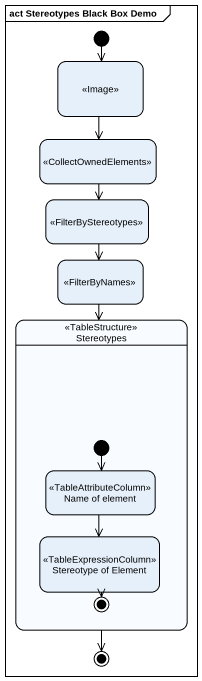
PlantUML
@startuml
mainframe act Stereotypes Black Box Demo
hide empty description
state " " as state1 <<Image>>
state " " as state2 <<CollectOwnedElements>>
state " " as state3 <<FilterByStereotypes>>
state " " as state4 <<FilterByNames>>
state Stereotypes <<TableStructure>> {
  state "Name of element" as Name_of_element <<TableAttributeColumn>>
  state "Stereotype of Element" as Stereotype_of_Element <<TableExpressionColumn>>
  [*] --> Name_of_element
  Stereotype_of_Element --> [*]
}
[*] --> state1
state1 --> state2
state2 --> state3
state3 --> state4
state4 --> Stereotypes
Name_of_element --> Stereotype_of_Element
Stereotypes --> [*]
@enduml
